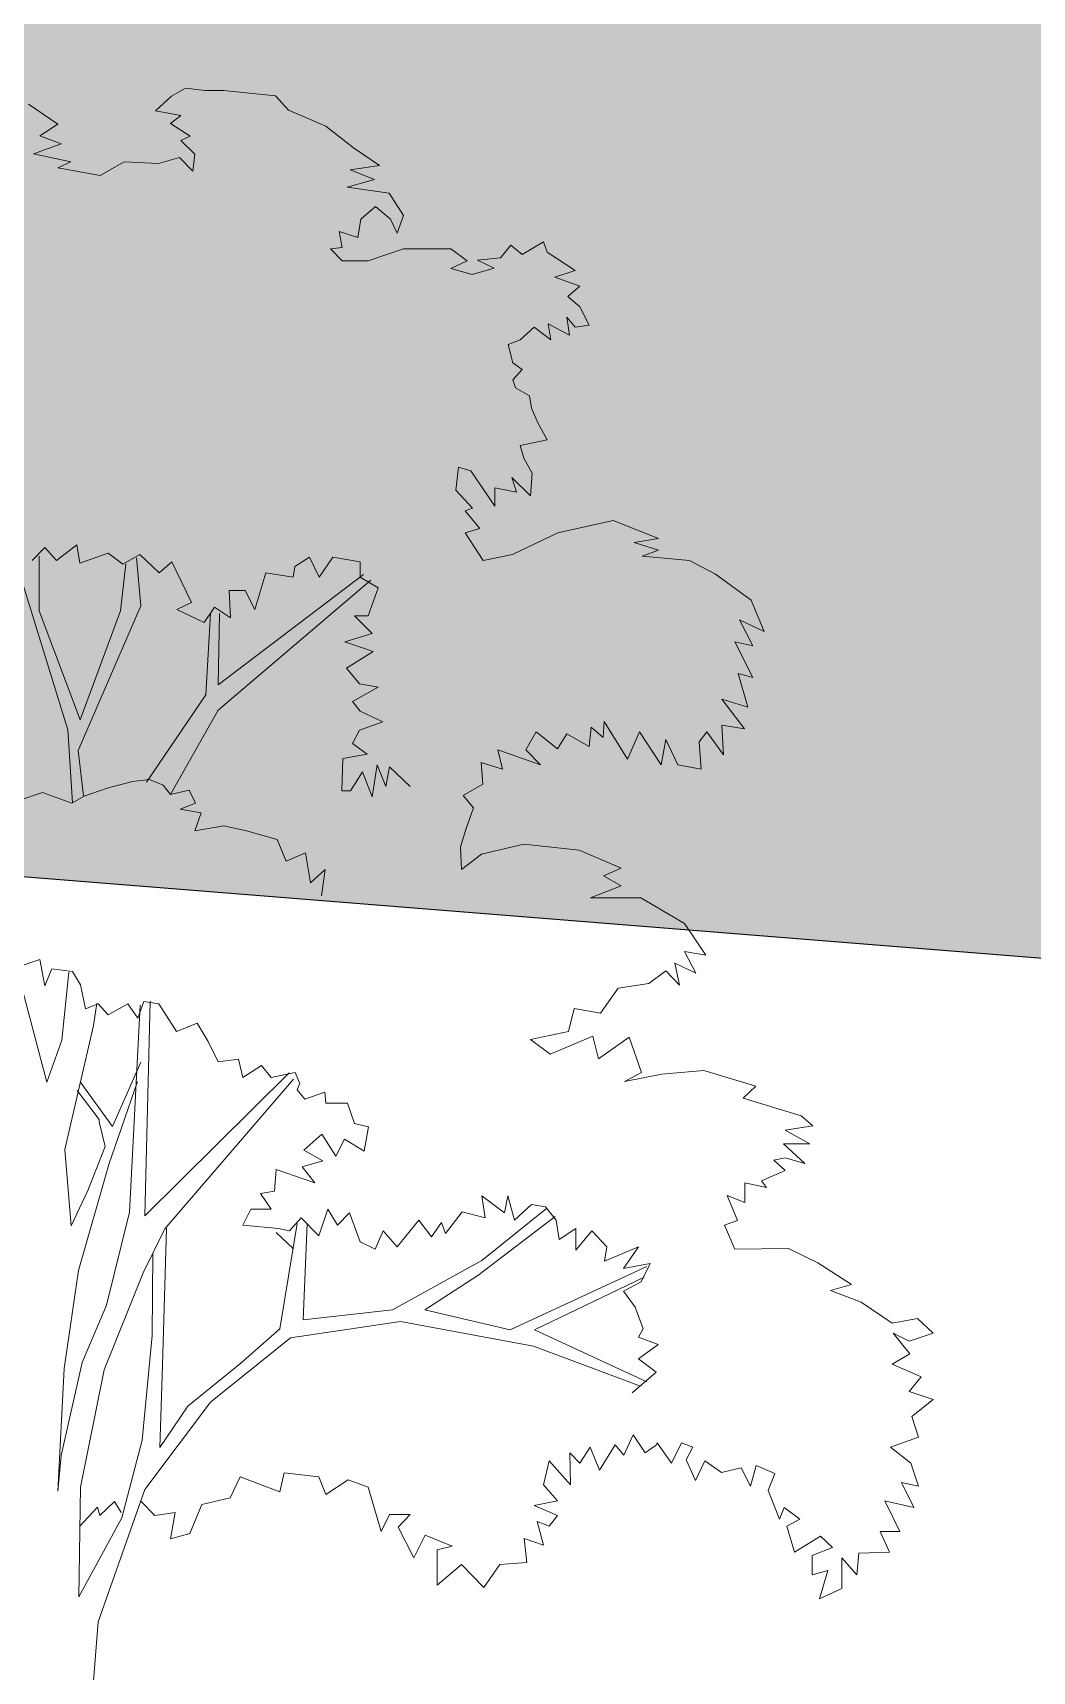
# Model space of a CAD drawing. Header units: metres. Extents: x 420822 to 421453, y 1458172 to 1458620.
# Drawn here: x 420913.623 to 420915.246, y 1458356.119 to 1458358.778 of the extents above; entities that cross this region are included whole.
import ezdxf

# ---------------------------------------------------------------- set-up
doc = ezdxf.new("R2010")
doc.units = ezdxf.units.M
doc.header["$MEASUREMENT"] = 0
doc.layers.get('0').update_dxf_attribs({"linetype": 'CONTINUOUS'})
doc.layers.add('BUILDING', color=230, linetype='CONTINUOUS')
doc.layers.add('TREE', color=3, linetype='CONTINUOUS')

# ---------------------------------------------------------------- blocks, each defined once
blk = doc.blocks.new('nt1')
at = {"lineweight": 9}
for p, q in [((0.3511, 4.6357), (0.3815, 4.653)), ((0.3815, 4.653), (0.4239, 4.6481)), ((0.4239, 4.6481), (0.4642, 4.6481)), ((0.4642, 4.6481), (0.5766, 4.6361)), ((0.0417, 4.618), (0.1051, 4.5752)), ((0.317, 4.6038), (0.3511, 4.6357)), ((0.5766, 4.6361), (0.6049, 4.6057)), ((0.1051, 4.5752), (0.0667, 4.5497)), ((0.3714, 4.594), (0.317, 4.6038)), ((0.3493, 4.5768), (0.3714, 4.594)), ((0.3917, 4.5494), (0.3493, 4.5768)), ((0.6049, 4.6057), (0.6857, 4.5711)), ((0.0667, 4.5497), (0.1125, 4.5325)), ((0.3714, 4.5397), (0.3917, 4.5494)), ((0.4018, 4.51), (0.3714, 4.5397)), ((0.6857, 4.5711), (0.7457, 4.5242)), ((0.1125, 4.5325), (0.0525, 4.5111)), ((0.0525, 4.5111), (0.1334, 4.4938)), ((0.3233, 4.4897), (0.3691, 4.5029)), ((0.3691, 4.5029), (0.3978, 4.4732)), ((0.3978, 4.4732), (0.4018, 4.51)), ((0.7457, 4.5242), (0.8016, 4.4856)), ((0.1334, 4.4938), (0.1051, 4.4806)), ((0.1051, 4.4806), (0.1967, 4.4642)), ((0.1967, 4.4642), (0.2492, 4.4938)), ((0.2492, 4.4938), (0.3233, 4.4897)), ((0.8016, 4.4856), (0.7383, 4.4765)), ((0.7383, 4.4765), (0.7908, 4.4551)), ((0.7908, 4.4551), (0.7315, 4.4387)), ((0.7315, 4.4387), (0.8225, 4.4255)), ((0.7933, 4.3967), (0.7611, 4.3696)), ((0.8259, 4.3696), (0.7933, 4.3967)), ((0.8225, 4.4255), (0.8541, 4.3778)), ((0.7611, 4.3696), (0.7552, 4.3302)), ((0.84, 4.3392), (0.8259, 4.3696)), ((0.8541, 4.3778), (0.84, 4.3392)), ((0.7552, 4.3302), (0.7147, 4.3426)), ((0.7147, 4.3426), (0.7208, 4.3081)), ((0.7208, 4.3081), (0.6958, 4.3054)), ((0.6958, 4.3054), (0.7208, 4.2791)), ((0.7773, 4.2791), (0.8541, 4.3054)), ((0.8541, 4.3054), (0.9565, 4.3054)), ((0.9565, 4.3054), (0.9915, 4.2791)), ((1.0641, 4.2859), (1.0862, 4.313)), ((1.0862, 4.313), (1.1105, 4.2931)), ((1.1105, 4.2931), (1.1569, 4.3205)), ((1.1569, 4.3205), (1.1649, 4.2983)), ((1.1649, 4.2983), (1.2254, 4.2586)), ((0.7208, 4.2791), (0.7773, 4.2791)), ((0.9915, 4.2791), (0.9565, 4.2627)), ((0.9565, 4.2627), (1.0023, 4.2495)), ((1.0023, 4.2495), (1.0499, 4.2638)), ((1.0137, 4.281), (1.0641, 4.2859)), ((1.0499, 4.2638), (1.0137, 4.281)), ((1.2254, 4.2586), (1.1811, 4.2439)), ((1.1811, 4.2439), (1.2356, 4.2244)), ((1.2356, 4.2244), (1.2094, 4.2019)), ((1.2094, 4.2019), (1.2356, 4.1798)), ((1.2254, 4.1355), (1.2073, 4.1576)), ((1.2073, 4.1576), (1.2134, 4.1182)), ((1.2356, 4.1798), (1.2558, 4.1403)), ((1.1366, 4.1355), (1.1065, 4.1084)), ((1.1731, 4.1084), (1.1366, 4.1355)), ((1.2134, 4.1182), (1.167, 4.143)), ((1.167, 4.143), (1.1731, 4.1084)), ((1.2558, 4.1403), (1.2254, 4.1355)), ((1.1065, 4.1084), (1.0801, 4.0987)), ((1.0801, 4.0987), (1.0902, 4.0589)), ((1.0902, 4.0589), (1.1105, 4.0443)), ((1.1105, 4.0443), (1.0902, 4.0221)), ((1.0902, 4.0221), (1.0963, 4.0049)), ((1.0963, 4.0049), (1.1265, 3.9876)), ((1.1265, 3.9876), (1.1307, 3.9606)), ((1.1307, 3.9606), (1.1449, 3.9286)), ((1.1449, 3.9286), (1.1649, 3.8918)), ((1.1649, 3.8918), (1.1065, 3.8795)), ((1.1065, 3.8795), (1.1145, 3.8524)), ((0.9731, 3.8326), (0.967, 3.7834)), ((0.9995, 3.8251), (0.9731, 3.8326)), ((1.1145, 3.8524), (1.1326, 3.8202)), ((1.0518, 3.7489), (0.9995, 3.8251)), ((1.1286, 3.771), (1.0883, 3.8104)), ((1.0883, 3.8104), (1.0985, 3.7785)), ((1.1326, 3.8202), (1.1286, 3.771)), ((0.967, 3.7834), (1.0035, 3.744)), ((1.0985, 3.7785), (1.0518, 3.7883)), ((1.0518, 3.7883), (1.0518, 3.7489)), ((1.0035, 3.744), (0.9875, 3.7387)), ((0.9875, 3.7387), (1.0192, 3.7)), ((1.0192, 3.7), (0.9875, 3.691)), ((0.9875, 3.691), (1.0266, 3.6309)), ((1.0899, 3.6441), (1.1882, 3.691)), ((1.1882, 3.691), (1.3075, 3.7173)), ((1.3075, 3.7173), (1.4058, 3.6786)), ((0.0495, 3.6309), (0.0771, 3.6589)), ((0.0771, 3.6589), (0.1021, 3.6309)), ((0.1021, 3.6309), (0.1465, 3.6646)), ((0.1465, 3.6646), (0.1533, 3.6251)), ((1.4058, 3.6786), (1.3533, 3.6696)), ((1.3533, 3.6696), (1.4058, 3.6531)), ((1.4058, 3.6531), (1.3708, 3.64)), ((0.1272, 3.2645), (0.0125, 3.6367)), ((0.0651, 3.5224), (0.0651, 3.6401)), ((0.1533, 3.6251), (0.2146, 3.6465)), ((0.2146, 3.6465), (0.2462, 3.6227)), ((0.2523, 3.6235), (0.2412, 3.5224)), ((0.2462, 3.6227), (0.2826, 3.6441)), ((0.285, 3.5331), (0.2759, 3.6367)), ((0.2826, 3.6441), (0.3244, 3.6046)), ((0.3244, 3.6046), (0.352, 3.6284)), ((0.352, 3.6284), (0.3944, 3.5404)), ((0.6147, 3.5947), (0.6187, 3.6177)), ((0.6187, 3.6177), (0.6504, 3.6383)), ((0.6504, 3.6383), (0.6713, 3.5947)), ((0.6713, 3.5947), (0.7009, 3.6383)), ((0.7009, 3.6383), (0.7602, 3.6284)), ((0.7602, 3.6284), (0.7602, 3.5947)), ((1.0266, 3.6309), (1.0899, 3.6441)), ((1.3708, 3.64), (1.4732, 3.6309)), ((1.4732, 3.6309), (1.5291, 3.6013)), ((0.4523, 3.3617), (0.767, 3.6005)), ((0.7831, 3.5881), (0.4523, 3.3074)), ((0.5318, 3.5248), (0.5554, 3.6046)), ((0.5554, 3.6046), (0.6147, 3.5947)), ((0.7602, 3.5947), (0.7986, 3.5717)), ((1.5291, 3.6013), (1.6066, 3.5454)), ((0.4793, 3.5067), (0.4766, 3.5659)), ((0.4766, 3.5659), (0.5109, 3.5659)), ((0.5109, 3.5659), (0.5318, 3.5248)), ((0.7986, 3.5717), (0.777, 3.5116)), ((1.6066, 3.5454), (1.6349, 3.4771)), ((0.1535, 3.286), (0.0651, 3.5224)), ((0.1491, 3.2201), (0.285, 3.5331)), ((0.2412, 3.5224), (0.1535, 3.286)), ((0.3944, 3.5404), (0.3627, 3.5248)), ((0.3627, 3.5248), (0.422, 3.4968)), ((0.422, 3.4968), (0.4449, 3.5297)), ((0.426, 3.3403), (0.4362, 3.5166)), ((0.4449, 3.5297), (0.4793, 3.5067)), ((0.4551, 3.5166), (0.4523, 3.3617)), ((0.777, 3.5116), (0.7474, 3.5116)), ((0.7474, 3.5116), (0.7858, 3.473)), ((1.6349, 3.4771), (1.5816, 3.5026)), ((1.5816, 3.5026), (1.6099, 3.4466)), ((0.7858, 3.473), (0.7265, 3.4549)), ((0.7265, 3.4549), (0.7878, 3.4343)), ((1.6099, 3.4466), (1.5715, 3.4549)), ((1.5715, 3.4549), (1.6099, 3.3776)), ((0.7878, 3.4343), (0.7305, 3.3981)), ((0.7305, 3.3981), (0.7582, 3.3644)), ((1.6099, 3.3776), (1.5783, 3.3866)), ((1.5783, 3.3866), (1.5992, 3.3134)), ((0.2975, 3.1513), (0.426, 3.3403)), ((0.7986, 3.357), (0.7433, 3.3257)), ((0.7582, 3.3644), (0.7986, 3.357)), ((0.4523, 3.3074), (0.3497, 3.1261)), ((0.7433, 3.3257), (0.7602, 3.3052)), ((0.7602, 3.3052), (0.8087, 3.2821)), ((1.5992, 3.3134), (1.5432, 3.3307)), ((1.5432, 3.3307), (1.5924, 3.2665)), ((0.1372, 3.1068), (0.1272, 3.2645)), ((0.7582, 3.264), (0.7433, 3.2352)), ((0.8087, 3.2821), (0.7582, 3.264)), ((1.2598, 3.2704), (1.2558, 3.2284)), ((1.2862, 3.2483), (1.2598, 3.2704)), ((1.2881, 3.2828), (1.2862, 3.2483)), ((1.3385, 3.2014), (1.2881, 3.2828)), ((1.5924, 3.2665), (1.5432, 3.2747)), ((1.5432, 3.2747), (1.5466, 3.2106)), ((0.7433, 3.2352), (0.775, 3.2122)), ((1.1409, 3.2606), (1.1185, 3.2212)), ((1.1873, 3.2235), (1.1409, 3.2606)), ((1.2073, 3.2558), (1.1873, 3.2235)), ((1.2558, 3.2284), (1.2073, 3.2558)), ((1.3649, 3.2606), (1.3385, 3.2014)), ((1.4113, 3.189), (1.3649, 3.2606)), ((1.4215, 3.2434), (1.4113, 3.189)), ((1.4476, 3.189), (1.4215, 3.2434)), ((1.5103, 3.2606), (1.494, 3.2385)), ((1.494, 3.2385), (1.4983, 3.1792)), ((1.5466, 3.2106), (1.5103, 3.2606)), ((0.1606, 3.1217), (0.1491, 3.2201)), ((0.7225, 3.2023), (0.7204, 3.1324)), ((0.775, 3.2122), (0.7225, 3.2023)), ((1.0681, 3.1792), (1.0217, 3.1939)), ((1.0217, 3.1939), (1.0257, 3.1473)), ((1.1507, 3.189), (1.0579, 3.2212)), ((1.0579, 3.2212), (1.0681, 3.1792)), ((1.1185, 3.2212), (1.1507, 3.189)), ((0.3035, 3.1571), (0.2671, 3.153)), ((0.3331, 3.1448), (0.3035, 3.1571)), ((0.7393, 3.1324), (0.7649, 3.1735)), ((0.7649, 3.1735), (0.7858, 3.1193)), ((0.7858, 3.1193), (0.7966, 3.1892)), ((0.7966, 3.1892), (0.8154, 3.1423)), ((0.8154, 3.1423), (0.8235, 3.1842)), ((0.8235, 3.1842), (0.868, 3.1423)), ((1.4983, 3.1792), (1.4476, 3.189)), ((0.0724, 3.1291), (0.0165, 3.1102)), ((0.1357, 3.1061), (0.0724, 3.1291)), ((0.162, 3.1209), (0.1357, 3.1061)), ((0.2125, 3.1382), (0.162, 3.1209)), ((0.2671, 3.153), (0.2125, 3.1382)), ((0.3493, 3.125), (0.3331, 3.1448)), ((0.3897, 3.1341), (0.3493, 3.125)), ((0.4032, 3.1061), (0.3897, 3.1341)), ((0.7204, 3.1324), (0.7393, 3.1324)), ((1.0257, 3.1473), (0.9832, 3.1225)), ((0.9832, 3.1225), (1.0054, 3.0955)), ((0.3702, 3.0929), (0.4032, 3.1061)), ((0.416, 3.0847), (0.3702, 3.0929)), ((0.4018, 3.046), (0.416, 3.0847)), ((1.0054, 3.0955), (0.9894, 3.0509)), ((0.4645, 3.0567), (0.4018, 3.046)), ((0.5136, 3.046), (0.4645, 3.0567)), ((0.9894, 3.0509), (0.9771, 3.0115)), ((0.5803, 3.0271), (0.5136, 3.046)), ((0.5999, 2.9802), (0.5803, 3.0271)), ((1.0225, 2.9959), (1.1141, 3.0173)), ((1.1141, 3.0173), (1.2341, 3.0041)), ((0.6416, 2.9983), (0.5999, 2.9802)), ((0.6524, 2.9334), (0.6416, 2.9983)), ((0.9771, 3.0115), (0.9792, 2.9623)), ((0.9792, 2.9623), (1.0225, 2.9959)), ((1.2341, 3.0041), (1.325, 2.9654)), ((0.6841, 2.9621), (0.6524, 2.9334)), ((0.676, 2.9054), (0.6841, 2.9621)), ((1.325, 2.9654), (1.2866, 2.949)), ((1.2866, 2.949), (1.325, 2.9268)), ((1.325, 2.9268), (1.2583, 2.9013)), ((1.2583, 2.9013), (1.3674, 2.9013)), ((1.3674, 2.9013), (1.4624, 2.8453)), ((1.4624, 2.8453), (1.5082, 2.7771)), ((0.0219, 2.7524), (0.0664, 2.768)), ((0.0664, 2.768), (0.0771, 2.7104)), ((1.5082, 2.7771), (1.4624, 2.7853)), ((1.4624, 2.7853), (1.4867, 2.7384)), ((0.0818, 2.5025), (0.0157, 2.7514)), ((0.0771, 2.7104), (0.0926, 2.7474)), ((0.0926, 2.7474), (0.1371, 2.7417)), ((0.129, 2.74), (0.1138, 2.5932)), ((0.1371, 2.7417), (0.1546, 2.7129)), ((1.4215, 2.7428), (1.3852, 2.7158)), ((1.4516, 2.7121), (1.4215, 2.7428)), ((1.4867, 2.7384), (1.4409, 2.7598)), ((1.4409, 2.7598), (1.4516, 2.7121)), ((0.1546, 2.7129), (0.1654, 2.6611)), ((1.3185, 2.7057), (1.2801, 2.6516)), ((1.3852, 2.7158), (1.3185, 2.7057)), ((0.1654, 2.6611), (0.193, 2.6718)), ((0.1825, 2.6247), (0.1901, 2.6729)), ((0.193, 2.6718), (0.2146, 2.6479)), ((0.2146, 2.6479), (0.257, 2.6718)), ((0.257, 2.6718), (0.2785, 2.6405)), ((0.2608, 2.2211), (0.2833, 2.6685)), ((0.2785, 2.6405), (0.2913, 2.6767)), ((0.2913, 2.6767), (0.3237, 2.6718)), ((0.3055, 2.6775), (0.2938, 2.2127)), ((0.3237, 2.6718), (0.3621, 2.6117)), ((1.2236, 2.6614), (1.2113, 2.6122)), ((1.2801, 2.6516), (1.2236, 2.6614)), ((0.1204, 2.3563), (0.1825, 2.6247)), ((0.3621, 2.6117), (0.4072, 2.6298)), ((0.4072, 2.6298), (0.4308, 2.5903)), ((0.1138, 2.5932), (0.0818, 2.5025)), ((0.4308, 2.5903), (0.4523, 2.5459)), ((1.2113, 2.6122), (1.1286, 2.5949)), ((1.1286, 2.5949), (1.171, 2.5627)), ((1.171, 2.5627), (1.2638, 2.6021)), ((1.2638, 2.6021), (1.2761, 2.5529)), ((1.2761, 2.5529), (1.3425, 2.5998)), ((1.3425, 2.5998), (1.3689, 2.5233)), ((0.2236, 2.4063), (0.285, 2.5455)), ((0.2938, 2.2127), (0.6059, 2.5221)), ((0.4523, 2.5459), (0.4968, 2.5517)), ((0.4968, 2.5517), (0.5056, 2.5122)), ((0.5056, 2.5122), (0.546, 2.5385)), ((0.546, 2.5385), (0.5675, 2.5122)), ((0.5675, 2.5122), (0.6194, 2.5229)), ((0.6194, 2.5229), (0.6295, 2.499)), ((1.3689, 2.5233), (1.3326, 2.5037)), ((1.3326, 2.5037), (1.4132, 2.5196)), ((1.4132, 2.5196), (1.5042, 2.5278)), ((1.5042, 2.5278), (1.6167, 2.4933)), ((0.1472, 2.4842), (0.195, 2.4214)), ((0.1535, 2.5027), (0.2236, 2.4063)), ((0.2159, 2.3241), (0.2779, 2.504)), ((0.3369, 2.1848), (0.6154, 2.5089)), ((0.6295, 2.499), (0.6234, 2.4859)), ((0.6234, 2.4859), (0.6403, 2.4653)), ((1.6167, 2.4933), (1.5891, 2.4678)), ((0.6403, 2.4653), (0.6834, 2.4809)), ((0.6834, 2.4809), (0.6854, 2.4571)), ((0.6854, 2.4571), (0.7326, 2.4571)), ((0.7326, 2.4571), (0.7474, 2.4127)), ((1.5891, 2.4678), (1.715, 2.4291)), ((0.195, 2.4214), (0.1949, 2.4166)), ((0.1949, 2.4166), (0.2076, 2.363)), ((0.7474, 2.4127), (0.7777, 2.4053)), ((1.715, 2.4291), (1.7399, 2.4077)), ((0.6767, 2.3896), (0.6383, 2.3551)), ((0.707, 2.3419), (0.6767, 2.3896)), ((0.7258, 2.3789), (0.707, 2.3419)), ((0.7689, 2.3526), (0.7258, 2.3789)), ((0.7777, 2.4053), (0.7689, 2.3526)), ((1.7399, 2.4077), (1.68, 2.3987)), ((1.68, 2.3987), (1.7332, 2.3691)), ((0.1342, 2.1915), (0.1204, 2.3563)), ((0.2076, 2.363), (0.1706, 2.2676)), ((0.6383, 2.3551), (0.6794, 2.332)), ((1.7332, 2.3691), (1.6766, 2.3691)), ((1.6766, 2.3691), (1.7224, 2.3263)), ((0.1503, 2.0944), (0.2159, 2.3241)), ((0.5783, 2.3131), (0.5743, 2.2662)), ((0.6618, 2.2843), (0.5783, 2.3131)), ((0.6794, 2.332), (0.6342, 2.3189)), ((0.6342, 2.3189), (0.6618, 2.2843)), ((1.6799, 2.3112), (1.6292, 2.2891)), ((1.6799, 2.3383), (1.6556, 2.3334)), ((1.6556, 2.3334), (1.6799, 2.3112)), ((1.7224, 2.3263), (1.6799, 2.3383)), ((1.6394, 2.2741), (1.593, 2.2842)), ((1.593, 2.2842), (1.593, 2.2422)), ((1.6292, 2.2891), (1.6394, 2.2741)), ((0.1706, 2.2676), (0.1342, 2.1915)), ((0.5743, 2.2662), (0.544, 2.2613)), ((0.544, 2.2613), (0.5675, 2.2276)), ((1.0303, 2.2087), (1.0236, 2.2564)), ((1.0236, 2.2564), (1.0727, 2.2193)), ((1.0727, 2.2193), (1.0795, 2.2564)), ((1.0795, 2.2564), (1.0943, 2.2037)), ((1.0943, 2.2037), (1.1307, 2.2374)), ((1.1307, 2.2374), (1.161, 2.2325)), ((1.593, 2.2422), (1.5545, 2.2568)), ((1.5545, 2.2568), (1.577, 2.2028)), ((0.2608, 2.2211), (0.2106, 2.0199)), ((0.5231, 2.2276), (0.5056, 2.193)), ((0.5675, 2.2276), (0.5231, 2.2276)), ((0.6066, 2.1807), (0.6322, 2.2087)), ((0.6322, 2.2087), (0.6706, 2.17)), ((0.6706, 2.17), (0.6901, 2.2276)), ((0.6901, 2.2276), (0.711, 2.193)), ((0.711, 2.193), (0.7366, 2.2193)), ((0.7366, 2.2193), (0.7602, 2.1568)), ((0.8397, 2.1461), (0.8868, 2.2037)), ((0.8868, 2.2037), (0.9144, 2.1675)), ((0.9144, 2.1675), (0.936, 2.1988)), ((0.936, 2.1988), (0.9448, 2.1749)), ((0.9448, 2.1749), (0.9811, 2.2218)), ((0.9811, 2.2218), (1.0303, 2.2087)), ((1.1819, 2.2119), (1.0148, 2.0842)), ((1.0236, 2.1164), (1.1637, 2.2292)), ((1.161, 2.2325), (1.1846, 2.2037)), ((1.1846, 2.2037), (1.1906, 2.1618)), ((1.577, 2.2028), (1.5487, 2.193)), ((0.2903, 2.0897), (0.3369, 2.1848)), ((0.3406, 2.1864), (0.332, 1.8902)), ((0.5056, 2.193), (0.583, 2.1856)), ((0.6157, 2.1417), (0.5782, 2.1768)), ((0.583, 2.1856), (0.6066, 2.1807)), ((0.5858, 1.9688), (0.6235, 2.1963)), ((0.645, 2.1963), (0.6364, 1.9879)), ((0.7925, 2.1412), (0.81, 2.1807)), ((0.81, 2.1807), (0.8397, 2.1461)), ((1.1906, 2.1618), (1.227, 2.1856)), ((1.227, 2.1856), (1.227, 2.1387)), ((1.227, 2.1387), (1.2614, 2.1807)), ((1.2614, 2.1807), (1.2937, 2.1461)), ((1.5487, 2.193), (1.5708, 2.1412)), ((0.3099, 1.9538), (0.311, 2.1325)), ((0.7602, 2.1568), (0.7925, 2.1412)), ((1.2937, 2.1461), (1.289, 2.1149)), ((1.289, 2.1149), (1.3624, 2.1461)), ((1.3624, 2.1461), (1.3301, 2.0992)), ((1.5708, 2.1412), (1.6874, 2.142)), ((1.6874, 2.142), (1.7507, 2.1116)), ((0.1191, 1.8828), (0.1503, 2.0944)), ((0.1503, 2.0944), (0.1503, 2.0944)), ((0.83, 2.0093), (1.0236, 2.1164)), ((1.085, 1.9665), (1.3806, 2.1034)), ((1.3301, 2.0992), (1.388, 2.1099)), ((1.388, 2.1099), (1.3685, 2.0705)), ((1.7507, 2.1116), (1.8241, 2.0647)), ((0.206, 1.8799), (0.2903, 2.0897)), ((0.343, 2.0783), (0.343, 2.0783)), ((1.0148, 2.0842), (0.9002, 2.0093)), ((1.3752, 2.0803), (1.1376, 1.9665)), ((1.3685, 2.0705), (1.3301, 2.0499)), ((1.8241, 2.0647), (1.7783, 2.0515)), ((1.3301, 2.0499), (1.3557, 2.0153)), ((1.7783, 2.0515), (1.845, 2.026)), ((1.845, 2.026), (1.9119, 1.981)), ((0.2106, 2.0199), (0.1582, 1.896)), ((0.6364, 1.9879), (0.83, 2.0093)), ((0.9002, 2.0093), (1.085, 1.9665)), ((1.3557, 2.0153), (1.3725, 1.9685)), ((1.9119, 1.981), (1.9666, 1.9908)), ((1.9666, 1.9908), (2.0008, 1.9588)), ((0.2879, 1.7274), (0.3099, 1.9538)), ((0.5012, 1.8943), (0.5858, 1.9688)), ((0.6093, 1.9487), (0.8472, 1.9842)), ((0.8472, 1.9842), (1.1353, 1.9312)), ((1.1376, 1.9665), (1.3806, 1.8541)), ((1.3725, 1.9685), (1.3624, 1.9504)), ((1.3624, 1.9504), (1.4048, 1.9347)), ((1.9485, 1.9416), (1.9141, 1.9588)), ((1.9141, 1.9588), (1.9504, 1.9142)), ((2.0008, 1.9588), (1.9485, 1.9416)), ((0.4356, 1.8095), (0.6093, 1.9487)), ((1.1353, 1.9312), (1.3672, 1.8442)), ((1.4048, 1.9347), (1.3624, 1.9035)), ((0.1055, 1.6176), (0.1191, 1.8828)), ((0.1582, 1.896), (0.1129, 1.6946)), ((0.1541, 1.6256), (0.206, 1.8799)), ((0.332, 1.8902), (0.326, 1.7117)), ((0.387, 1.8014), (0.5012, 1.8943)), ((1.3624, 1.9035), (1.4008, 1.8747)), ((1.9504, 1.9142), (1.9119, 1.8921)), ((1.9119, 1.8921), (1.9746, 1.865)), ((1.4008, 1.8747), (1.3489, 1.8303)), ((1.9746, 1.865), (1.9485, 1.8331)), ((0.294, 1.6209), (0.4356, 1.8095)), ((1.9485, 1.8331), (2.0008, 1.8159)), ((2.0008, 1.8159), (1.9544, 1.7787)), ((0.326, 1.7117), (0.387, 1.8014)), ((1.9544, 1.7787), (1.9688, 1.7344)), ((1.3508, 1.7393), (1.3308, 1.695)), ((1.3772, 1.6999), (1.3508, 1.7393)), ((0.2437, 1.5598), (0.2879, 1.7274)), ((1.258, 1.7123), (1.2358, 1.6778)), ((1.2782, 1.6628), (1.258, 1.7123)), ((1.3124, 1.7172), (1.2782, 1.6628)), ((1.3308, 1.695), (1.3124, 1.7172)), ((1.4015, 1.7172), (1.3772, 1.6999)), ((1.4033, 1.7221), (1.4015, 1.7172)), ((1.4337, 1.6778), (1.4033, 1.7221)), ((1.4559, 1.7221), (1.4337, 1.6778)), ((1.4801, 1.7123), (1.4559, 1.7221)), ((1.466, 1.6849), (1.4801, 1.7123)), ((1.9688, 1.7344), (1.9082, 1.7123)), ((1.9082, 1.7123), (1.9525, 1.6778)), ((0.1129, 1.6946), (0.1055, 1.6176)), ((1.1691, 1.6826), (1.1571, 1.6309)), ((1.2156, 1.6309), (1.1691, 1.6826)), ((1.2358, 1.6778), (1.2137, 1.6999)), ((1.2137, 1.6999), (1.2156, 1.6309)), ((1.486, 1.6406), (1.466, 1.6849)), ((1.5063, 1.6826), (1.486, 1.6406)), ((1.5425, 1.6579), (1.5063, 1.6826)), ((1.585, 1.6677), (1.5425, 1.6579)), ((1.6052, 1.6283), (1.585, 1.6677)), ((1.6175, 1.6729), (1.6052, 1.6283)), ((1.6578, 1.6556), (1.6175, 1.6729)), ((1.9525, 1.6778), (1.9688, 1.6283)), ((0.5002, 1.6485), (0.4786, 1.6032)), ((0.5857, 1.6156), (0.5002, 1.6485)), ((0.5951, 1.6567), (0.5857, 1.6156)), ((0.6706, 1.6485), (0.5951, 1.6567)), ((0.6854, 1.6098), (0.6706, 1.6485)), ((0.7339, 1.6419), (0.6854, 1.6098)), ((0.7773, 1.626), (0.7339, 1.6419)), ((1.1571, 1.6309), (1.1873, 1.5963)), ((1.6436, 1.6185), (1.6578, 1.6556)), ((1.9688, 1.6283), (1.9322, 1.6357)), ((1.9322, 1.6357), (1.9586, 1.5817)), ((0.151, 1.389), (0.1541, 1.6256)), ((0.1927, 1.3344), (0.294, 1.6209)), ((0.4786, 1.6032), (0.4173, 1.5884)), ((0.8056, 1.5299), (0.7773, 1.626)), ((1.1873, 1.5963), (1.1369, 1.5866)), ((1.6679, 1.5569), (1.6436, 1.6185)), ((1.9586, 1.5817), (1.8959, 1.5963)), ((1.8959, 1.5963), (1.9282, 1.5299)), ((0.1526, 1.5407), (0.191, 1.5827)), ((0.191, 1.5827), (0.1964, 1.5646)), ((0.1964, 1.5646), (0.228, 1.595)), ((0.228, 1.595), (0.2422, 1.5711)), ((0.3156, 1.5646), (0.286, 1.595)), ((0.3594, 1.5711), (0.3156, 1.5646)), ((0.3493, 1.5144), (0.3594, 1.5711)), ((0.4173, 1.5884), (0.391, 1.5259)), ((0.8237, 1.567), (0.8056, 1.5299)), ((0.8683, 1.567), (0.8237, 1.567)), ((0.8419, 1.5397), (0.8683, 1.567)), ((1.1369, 1.5866), (1.1873, 1.5644)), ((1.1873, 1.5644), (1.1691, 1.5419)), ((1.678, 1.5817), (1.6679, 1.5569)), ((1.7122, 1.5569), (1.678, 1.5817)), ((0.151, 1.389), (0.2437, 1.5598)), ((0.391, 1.5259), (0.3493, 1.5144)), ((0.8763, 1.4732), (0.8419, 1.5397)), ((1.1691, 1.5419), (1.143, 1.552)), ((1.143, 1.552), (1.1571, 1.5003)), ((1.6839, 1.5419), (1.7122, 1.5569)), ((1.7002, 1.4853), (1.6839, 1.5419)), ((1.9282, 1.5299), (1.8858, 1.5299)), ((1.8858, 1.5299), (1.9061, 1.4853)), ((0.9006, 1.5224), (0.8763, 1.4732)), ((0.9592, 1.498), (0.9006, 1.5224)), ((0.9267, 1.4905), (0.9592, 1.498)), ((0.9267, 1.4139), (0.9267, 1.4905)), ((1.1571, 1.5003), (1.1147, 1.5149)), ((1.1147, 1.5149), (1.1206, 1.4631)), ((1.7567, 1.5198), (1.7002, 1.4853)), ((1.7386, 1.4781), (1.7829, 1.4954)), ((1.7829, 1.4954), (1.7567, 1.5198)), ((0.9792, 1.4586), (0.9267, 1.4139)), ((1.0278, 1.4091), (0.9792, 1.4586)), ((1.0622, 1.4586), (1.0278, 1.4091)), ((1.1206, 1.4631), (1.0622, 1.4586)), ((1.7386, 1.4361), (1.7386, 1.4781)), ((1.8354, 1.4361), (1.8031, 1.4732)), ((1.8031, 1.4732), (1.8031, 1.4065)), ((1.8394, 1.483), (1.8354, 1.4361)), ((1.9061, 1.4853), (1.8394, 1.483)), ((1.7727, 1.4459), (1.7386, 1.4361)), ((1.7546, 1.3843), (1.7727, 1.4459)), ((0.151, 1.389), (0.151, 1.389)), ((1.8031, 1.4065), (1.7546, 1.3843)), ((0.176, 1.1224), (0.1927, 1.3344))]:
    blk.add_line(p, q, dxfattribs=at)

msp = doc.modelspace()

# ---------------------------------------------------------------- hatches: boundary and pattern name
at = {"layer": 'BUILDING'}
h = msp.add_hatch(color=172, dxfattribs=at)
h.dxf.hatch_style = 1
h.set_gradient(color1=(0, 0, 204), color2=(255, 255, 0), name='CYLINDER')
h.paths.add_polyline_path([(420978.518, 1458475.843), (420976.961, 1458449.19), (420945.312, 1458450.837), (420942.85, 1458452.851), (420942.935, 1458454.287), (420917.336, 1458455.499), (420918.52, 1458478.917), (420952.308, 1458477.074), (420953.236, 1458477.708), (420953.375, 1458479.675), (420962.027, 1458480.342), (420966.848, 1458480.022), (420966.897, 1458476.549)])
h.paths.add_polyline_path([(421075.349, 1458478.061), (421077.671, 1458478.029), (421077.64, 1458475.772), (421075.347, 1458475.713)])
h.paths.add_polyline_path([(421138.169, 1458479.125), (421137.834, 1458474.226), (421147.812, 1458473.676), (421148.111, 1458478.591)])
h.paths.add_polyline_path([(421054.387, 1458432.55), (421057.471, 1458432.328), (421057.328, 1458429.249), (421054.207, 1458429.338)])
h.paths.add_polyline_path([(421030.689, 1458413.843), (421036.759, 1458413.164), (421036.429, 1458410.672), (421030.419, 1458411.454)])
h.paths.add_polyline_path([(421018.386, 1458408.231), (421019.656, 1458407.662), (421018.379, 1458404.095), (421017.073, 1458404.61)])
h.paths.add_polyline_path([(420924.109, 1458397.421), (420923.894, 1458394.317), (420933.901, 1458393.725), (420934.037, 1458396.829)], flags=17)
h.paths.add_polyline_path([(420917.51, 1458397.875), (420922.613, 1458397.523), (420922.338, 1458394.494), (420917.349, 1458394.807)], flags=17)
h.paths.add_polyline_path([(420921.819, 1458386.514), (420924.26, 1458386.239), (420924.011, 1458384.016), (420921.554, 1458384.261)])
h.paths.add_polyline_path([(420916.96, 1458386.207), (420919.083, 1458386.02), (420918.942, 1458384.468), (420916.809, 1458384.686)])
h.paths.add_polyline_path([(420912.6, 1458357.489), (420917.842, 1458357.07), (420917.558, 1458354.36), (420920.171, 1458354.333), (420921.08, 1458363.463), (420922.026, 1458375.5), (420919.477, 1458375.802), (420914.279, 1458376.169)])
h.paths.add_polyline_path([(420908.824, 1458375.299), (420912.138, 1458374.936), (420911.82, 1458371.572), (420908.515, 1458371.884)])
h.paths.add_polyline_path([(420942.665, 1458364.516), (420942.184, 1458360.738), (420958.977, 1458358.7), (420958.317, 1458353.706), (420971.091, 1458352.147), (420972.13, 1458360.978)])
h.paths.add_polyline_path([(420990.243, 1458343.259), (420996.501, 1458343.075), (420996.297, 1458336.867), (420990.038, 1458336.997)])
h.paths.add_polyline_path([(421006.439, 1458362.706), (421012.579, 1458362.031), (421011.219, 1458343.772), (421008.0741, 1458344.1177), (421007.832, 1458340.868), (421004.882, 1458341.307)])
edge = h.paths.add_edge_path()
edge.add_line((420946.328, 1458424.099), (420946.137, 1458420.471))
edge.add_line((420942.694, 1458424.202), (420946.328, 1458424.099))
edge.add_line((420942.503, 1458420.574), (420946.137, 1458420.471))
edge.add_line((420942.694, 1458424.202), (420942.503, 1458420.574))
edge.add_line((420916.96, 1458386.207), (420921.7334, 1458385.7865))
edge.add_line((420918.942, 1458384.468), (420921.554, 1458384.261))

# ---------------------------------------------------------------- linework, layer by layer
at = {"layer": 'BUILDING', "linetype": 'ByBlock', "elevation": 8.774}
msp.add_lwpolyline([(420912.6, 1458357.489), (420917.842, 1458357.07), (420917.558, 1458354.36), (420920.171, 1458354.333), (420921.08, 1458363.463), (420922.026, 1458375.5), (420919.477, 1458375.802), (420914.279, 1458376.169), (420912.6, 1458357.489)], dxfattribs=at)

# ---------------------------------------------------------------- block references
at = {"layer": 'TREE', "linetype": 'ByBlock', "xscale": 0.75, "yscale": 0.75, "zscale": 0.75}
msp.add_blockref('nt1', (420913.585, 1458355.198, 8.182), dxfattribs=at)

doc.saveas('drawing.dxf')
